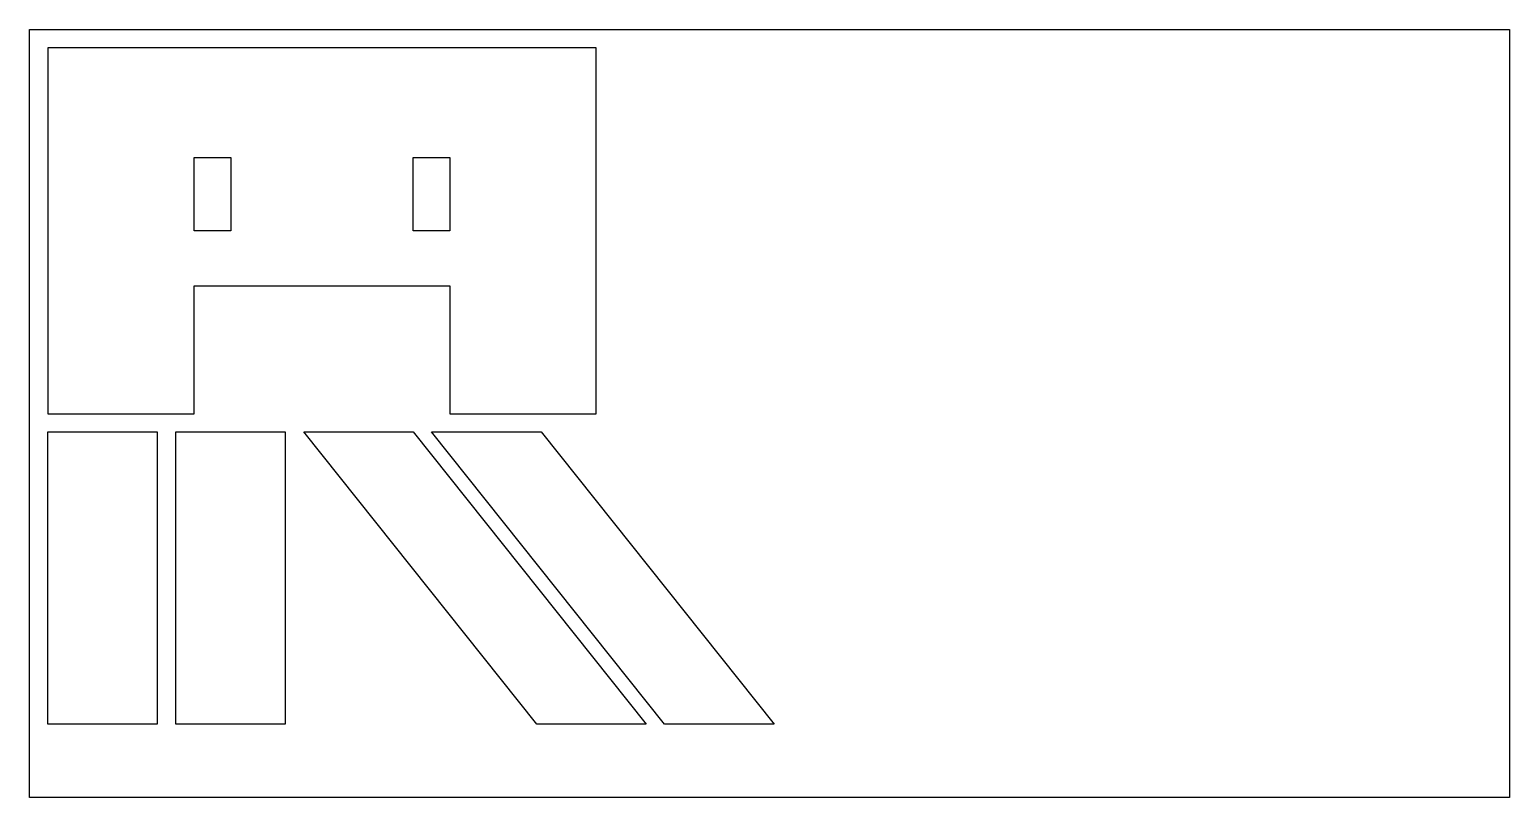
# Model space of a CAD drawing. Extents: x 0 to 810, y 0 to 420.
import ezdxf

# ---------------------------------------------------------------- set-up
doc = ezdxf.new("R2010")
doc.units = 0

msp = doc.modelspace()

# ---------------------------------------------------------------- linework, layer by layer
at = {"layer": 'base', "color": 7}
msp.add_lwpolyline([(10.050075, 409.949925), (10.050075, 209.84997), (90.103172, 209.84997), (90.103172, 279.82004), (230.09694, 279.82004), (230.09694, 209.84997), (310.15003, 209.84997), (310.15003, 409.949925), (10.050075, 409.949925)], close=True, dxfattribs=at)
for points in [[(90.050064, 349.949936), (110.100189, 349.949936), (110.100189, 309.950062), (90.050064, 309.950062), (90.050064, 349.949936)], [(210.05006, 349.949936), (230.100185, 349.949936), (230.100185, 309.950062), (210.05006, 309.950062), (210.05006, 349.949936)]]:
    msp.add_lwpolyline(points, dxfattribs=at)
at = {"layer": 'Layer 1', "color": 7}
msp.add_lwpolyline([(0.051519, 419.948481), (809.948489, 419.948481), (809.948489, 0.051511), (0.051519, 0.051511), (0.051519, 419.948481)], dxfattribs=at)
at = {"layer": 'legs', "color": 7}
for points in [[(10.049943, 199.95006), (69.950059, 199.95006), (69.950059, 40.04994), (10.049943, 40.04994), (10.049943, 199.95006)], [(80.049942, 199.95006), (139.950058, 199.95006), (139.950058, 40.04994), (80.049942, 40.04994), (80.049942, 199.95006)]]:
    msp.add_lwpolyline(points, dxfattribs=at)
at = {"layer": 'slanted legs', "color": 7}
for points in [[(150.091608, 199.950061), (209.991724, 199.950061), (337.501221, 40.049957), (277.601105, 40.049957), (150.091608, 199.950061)], [(220.09161, 199.950061), (279.991726, 199.950061), (407.501223, 40.049957), (347.601107, 40.049957), (220.09161, 199.950061)]]:
    msp.add_lwpolyline(points, dxfattribs=at)

doc.saveas('drawing.dxf')
